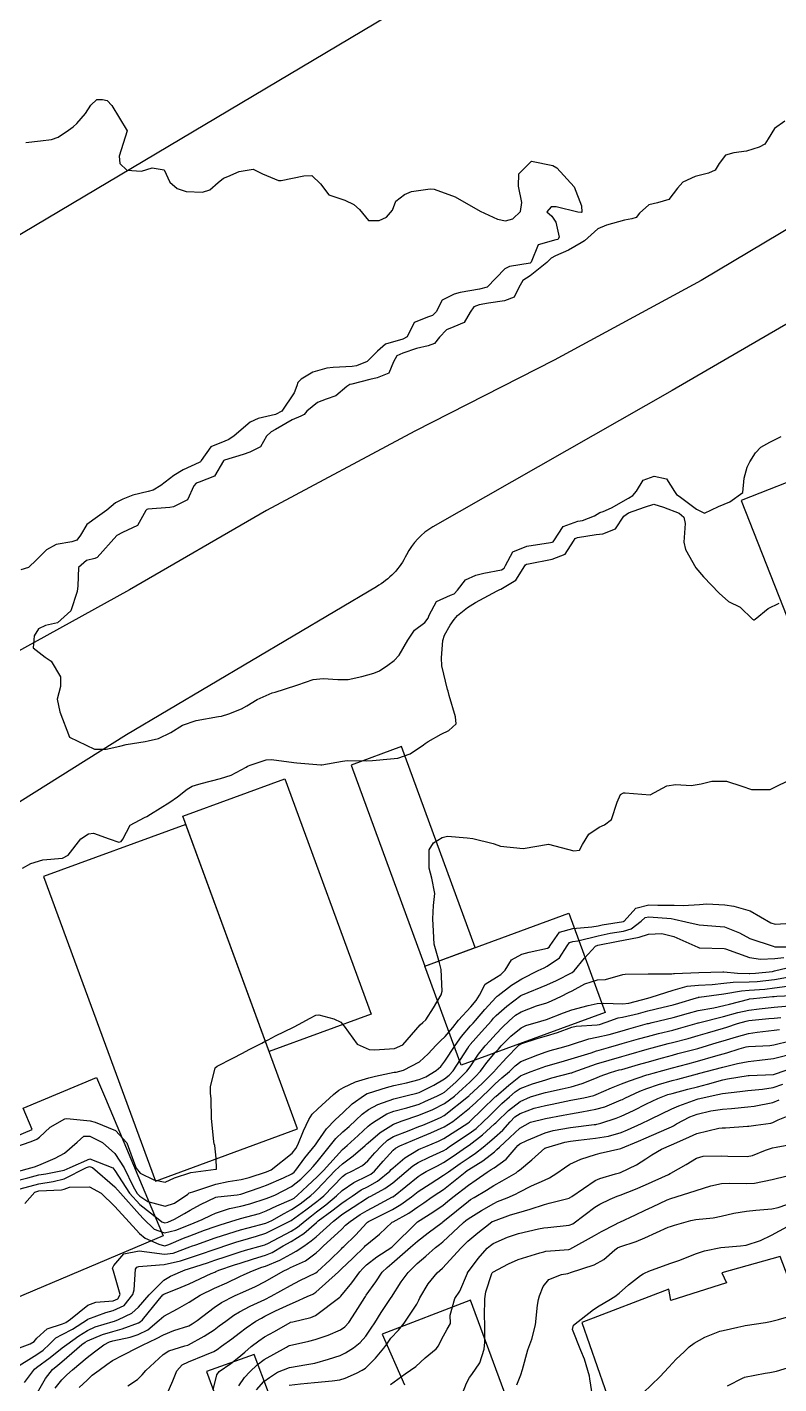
# Model space of a CAD drawing. Header units: metres. Extents: x 307586 to 320046, y 7427249 to 7434250.
# Drawn here: x 315712.5 to 315771.9, y 7432436.7 to 7432544 of the extents above; entities that cross this region are included whole.
import ezdxf

# ---------------------------------------------------------------- set-up
doc = ezdxf.new("R2010")
doc.units = ezdxf.units.M
doc.header["$MEASUREMENT"] = 0
for name, color, linetype in [('Curvas de Nivel 1m', 11, 'Continuous'), ('Curvas de Nivel 5m', 15, 'Continuous'), ('Edificações', 30, 'Continuous'), ('Vias Primárias', 230, 'Continuous')]:
    doc.layers.add(name, color=color, linetype=linetype)

msp = doc.modelspace()

# ---------------------------------------------------------------- linework, layer by layer
at = {"layer": 'Curvas de Nivel 1m', "flags": 128}
for points, elevation in [([(315712.36, 7432534.86), (315713.5, 7432535), (315714.37, 7432535.1), (315714.92, 7432535.29), (315715.72, 7432535.84), (315716.09, 7432536.12), (315716.38, 7432536.37), (315717.06, 7432537.15), (315717.48, 7432537.82), (315717.96, 7432538.26), (315718.41, 7432538.27), (315718.78, 7432538.18), (315719.16, 7432537.8), (315720.37, 7432535.78), (315719.74, 7432533.79), (315719.78, 7432533.22), (315720.34, 7432532.67), (315721.51, 7432532.6), (315722.34, 7432532.87), (315723.29, 7432532.7), (315723.73, 7432531.74), (315724.33, 7432531.22), (315725.04, 7432531), (315726.32, 7432530.95), (315726.91, 7432531.12), (315727.57, 7432531.7), (315727.98, 7432532.05), (315728.34, 7432532.19), (315729.24, 7432532.57), (315730.34, 7432532.76), (315731.07, 7432532.38), (315732.34, 7432531.86), (315732.56, 7432531.86), (315734.34, 7432532.23), (315734.98, 7432532.25), (315735.67, 7432531.6), (315736.32, 7432530.72), (315737.58, 7432530.31), (315738.31, 7432529.97), (315738.75, 7432529.56), (315739.46, 7432528.71), (315740.29, 7432528.7), (315740.87, 7432528.96), (315741.35, 7432529.53), (315741.61, 7432530.23), (315742.32, 7432530.77), (315742.85, 7432530.99), (315744.33, 7432531.21), (315744.65, 7432531.17), (315746.32, 7432530.58), (315748.3, 7432529.45), (315749.67, 7432528.8), (315750.3, 7432528.67), (315750.88, 7432528.83), (315751.48, 7432529.41), (315751.6, 7432530.12), (315751.33, 7432531.41), (315751.35, 7432532.4), (315752.35, 7432533.4), (315754.03, 7432533.05), (315754.35, 7432532.87), (315755.72, 7432531.36), (315756.31, 7432529.86), (315756.34, 7432529.35), (315756.32, 7432529.34), (315756.01, 7432529.35), (315754.31, 7432529.79), (315753.9, 7432529.78), (315753.56, 7432529.38), (315753.96, 7432529.04), (315754.29, 7432528.58), (315754.55, 7432527.37), (315754.44, 7432527.21), (315754.28, 7432527.16), (315752.89, 7432526.77), (315752.34, 7432525.4), (315752.25, 7432525.33), (315750.61, 7432525.06), (315750.25, 7432524.87), (315748.85, 7432523.44), (315748.23, 7432523.27), (315746.7, 7432523), (315746.23, 7432522.87), (315745.3, 7432522.4), (315744.82, 7432521.48), (315744.51, 7432521.18), (315744.21, 7432521.07), (315743.08, 7432520.63), (315742.53, 7432519.51), (315742.18, 7432519.31), (315740.8, 7432518.91), (315740.17, 7432518.36), (315739.36, 7432517.55), (315738.51, 7432517.21), (315738.16, 7432517.15), (315736.66, 7432517.08), (315736.15, 7432517.01), (315735.06, 7432516.7), (315734.14, 7432516.14), (315733.86, 7432515.89), (315733.78, 7432515.62), (315733.57, 7432515.06), (315732.59, 7432513.63), (315732.11, 7432513.35), (315730.72, 7432513.04), (315730.1, 7432512.75), (315728.84, 7432511.68), (315728.41, 7432511.37), (315728.09, 7432511.25), (315726.99, 7432510.79), (315726.23, 7432509.71), (315726.16, 7432509.61), (315726.06, 7432509.55), (315724.79, 7432508.99), (315724.05, 7432508.53), (315723.02, 7432507.75), (315722.42, 7432507.37), (315722.04, 7432507.26), (315720.82, 7432506.98), (315720.03, 7432506.67), (315719.44, 7432506.37), (315718.75, 7432505.8), (315718.01, 7432505.27), (315717.17, 7432504.65), (315716.67, 7432503.82), (315716.39, 7432503.43), (315715.99, 7432503.29), (315714.76, 7432503.07), (315713.98, 7432502.66), (315713.19, 7432501.86), (315712.57, 7432501.27), (315711.96, 7432501.08)], 736), ([(315712.09, 7432477.47), (315712.74, 7432477.86), (315713.69, 7432478.14), (315715.25, 7432478.27), (315715.69, 7432478.5), (315716.71, 7432479.81), (315717.31, 7432480.2), (315717.71, 7432480.24), (315718.93, 7432479.79), (315719.7, 7432479.53), (315719.89, 7432479.58), (315720.02, 7432479.78), (315720.61, 7432480.89), (315721.73, 7432481.5), (315721.92, 7432481.57), (315722.22, 7432481.75), (315723.74, 7432482.71), (315724.34, 7432483.13), (315725.11, 7432483.72), (315725.51, 7432483.96), (315725.76, 7432484.05), (315726.23, 7432484.18), (315727.76, 7432484.56), (315728.6, 7432484.83), (315729.77, 7432485.46), (315729.89, 7432485.54), (315730.18, 7432485.66), (315731.37, 7432486.05), (315731.78, 7432486.08), (315733.56, 7432485.83), (315733.78, 7432485.81), (315735.7, 7432485.66), (315735.77, 7432485.66), (315737.4, 7432485.95), (315737.78, 7432485.99), (315739.34, 7432485.98), (315739.78, 7432485.99), (315741.19, 7432486.12), (315741.78, 7432486.19), (315742.76, 7432486.53), (315743.8, 7432487.23), (315743.95, 7432487.34), (315744.19, 7432487.49), (315745.2, 7432488.09), (315745.81, 7432488.37), (315746.39, 7432488.89), (315746.35, 7432489.46), (315745.85, 7432491.13), (315745.76, 7432491.47), (315745.72, 7432491.61), (315745.27, 7432493.48), (315745.24, 7432494.12), (315745.33, 7432495.48), (315745.46, 7432495.91), (315745.91, 7432496.69), (315746.24, 7432497.15), (315746.5, 7432497.46), (315747.28, 7432498.1), (315747.93, 7432498.5), (315749.64, 7432499.42), (315749.85, 7432499.52), (315749.94, 7432499.55), (315751.11, 7432500.25), (315751.84, 7432501.4), (315751.89, 7432501.48), (315751.97, 7432501.51), (315752.12, 7432501.54), (315753.98, 7432501.93), (315755.03, 7432502.31), (315755.69, 7432503.35), (315755.8, 7432503.54), (315756, 7432503.62), (315757.48, 7432503.86), (315758, 7432503.93), (315759.01, 7432504.32), (315759.65, 7432505.31), (315760.03, 7432505.58), (315761.29, 7432506.03), (315762.03, 7432506.27), (315762.8, 7432506.04), (315764.03, 7432505.55), (315764.41, 7432505.25), (315764.52, 7432504.74), (315764.41, 7432503.25), (315764.54, 7432502.69), (315765.35, 7432501.24), (315765.96, 7432500.52), (315767.19, 7432499.22), (315767.94, 7432498.57), (315768.86, 7432498.13), (315769.85, 7432497.18), (315769.88, 7432497.14), (315769.92, 7432497.11), (315769.97, 7432497.13), (315770.06, 7432497.18), (315771.08, 7432498.02), (315771.94, 7432498.43)], 736), ([(315711.41, 7432455.38), (315712.77, 7432455.86), (315713.23, 7432456.04), (315713.42, 7432456.2), (315714.28, 7432457), (315715.44, 7432457.66), (315715.59, 7432457.68), (315717.44, 7432457.5), (315717.83, 7432457.4), (315719.43, 7432456.73), (315720.34, 7432455.77), (315720.86, 7432454.3), (315721.08, 7432453.76), (315721.39, 7432453.37), (315722.48, 7432452.84), (315723.38, 7432452.65), (315724.11, 7432453), (315725.39, 7432453.42), (315727.38, 7432453.67), (315727.39, 7432453.67), (315727.43, 7432453.68), (315727.4, 7432454.55), (315727.29, 7432455.56), (315727.26, 7432455.68), (315727.23, 7432455.87), (315727.04, 7432457.69), (315727, 7432459.23), (315726.97, 7432459.69), (315726.96, 7432460.2), (315727.34, 7432461.68), (315727.49, 7432461.81), (315728.72, 7432462.45), (315729.5, 7432462.86), (315730.03, 7432463.13), (315731.01, 7432463.65), (315731.34, 7432463.82), (315731.52, 7432463.91), (315732.09, 7432464.21), (315733.53, 7432464.92), (315733.98, 7432465.15), (315734.8, 7432465.6), (315735.28, 7432465.85), (315735.54, 7432465.89), (315736.71, 7432465.57), (315737.28, 7432465.31), (315737.53, 7432464.99), (315738.56, 7432463.55), (315739.51, 7432463.14), (315739.94, 7432463.11), (315741.51, 7432463.22), (315742.17, 7432463.51), (315743.54, 7432465.08), (315743.75, 7432465.27), (315744, 7432465.49), (315744.6, 7432466.44), (315745.2, 7432467.47), (315745.29, 7432467.75), (315745.2, 7432469.47), (315745.07, 7432469.99), (315744.66, 7432471.48), (315744.59, 7432472.51), (315744.56, 7432473.48), (315744.61, 7432474.52), (315744.7, 7432475.48), (315744.46, 7432476.7), (315744.26, 7432477.48), (315744.26, 7432478.93), (315744.59, 7432479.48), (315745.28, 7432479.91), (315745.71, 7432480.01), (315747.26, 7432479.89), (315747.71, 7432479.83), (315749.31, 7432479.42), (315749.7, 7432479.29), (315749.9, 7432479.22), (315751.7, 7432479.03), (315753.7, 7432479.37), (315755.7, 7432478.84), (315756.14, 7432478.91), (315756.4, 7432479.34), (315756.88, 7432480.17), (315757.72, 7432480.73), (315758.13, 7432480.92), (315758.69, 7432481.32), (315759.14, 7432482.7), (315759.39, 7432483.31), (315759.62, 7432483.44), (315759.76, 7432483.45), (315761.75, 7432483.28), (315763.05, 7432483.98), (315763.77, 7432484.1), (315764.98, 7432484.02), (315765.77, 7432484.15), (315766.62, 7432484.37), (315767.77, 7432484.36), (315769, 7432483.96), (315769.76, 7432483.71), (315771.23, 7432483.7), (315771.76, 7432483.96), (315772.57, 7432484.35)], 737), ([(315711.39, 7432453.42), (315713.03, 7432453.86), (315713.39, 7432454), (315714.68, 7432454.56), (315715.4, 7432454.93), (315716.41, 7432455.82), (315716.93, 7432456.29), (315717.42, 7432456.29), (315718.41, 7432455.79), (315719.4, 7432454.91), (315720.14, 7432453.77), (315720.85, 7432452.3), (315721.15, 7432451.76), (315721.37, 7432451.53), (315721.99, 7432451.13), (315723.36, 7432450.76), (315724.1, 7432450.99), (315725.16, 7432451.71), (315725.28, 7432451.8), (315725.37, 7432451.83), (315725.55, 7432451.89), (315727.38, 7432452.48), (315728.36, 7432452.69), (315729.38, 7432452.86), (315730.01, 7432453.03), (315731.39, 7432453.46), (315731.75, 7432453.63), (315733.41, 7432454.95), (315733.72, 7432455.3), (315733.88, 7432455.61), (315734.32, 7432456.71), (315734.74, 7432457.6), (315735, 7432458.04), (315735.45, 7432458.46), (315736.69, 7432459.57), (315737.1, 7432459.93), (315737.47, 7432460.14), (315738.44, 7432460.59), (315739.48, 7432460.9), (315740, 7432461.02), (315741.49, 7432461.34), (315741.64, 7432461.36), (315742.24, 7432461.51), (315743.5, 7432462.17), (315744.18, 7432462.81), (315744.8, 7432463.48), (315745.16, 7432463.83), (315745.52, 7432464.17), (315746.12, 7432464.88), (315746.59, 7432465.45), (315747.55, 7432466.52), (315747.98, 7432467.01), (315748.23, 7432467.43), (315748.7, 7432468.3), (315749.58, 7432468.86), (315749.94, 7432469.06), (315750.27, 7432469.41), (315750.77, 7432470.24), (315751.6, 7432470.68), (315752.17, 7432470.83), (315753.61, 7432471.16), (315753.74, 7432471.23), (315753.82, 7432471.37), (315754.57, 7432472.41), (315755.63, 7432472.71), (315757.13, 7432472.83), (315757.63, 7432472.93), (315757.95, 7432473), (315759.63, 7432473.27), (315759.66, 7432473.28), (315759.68, 7432473.3), (315760.61, 7432474.32), (315761.65, 7432474.57), (315762.36, 7432474.56), (315763.65, 7432474.55), (315764.36, 7432474.53), (315765.65, 7432474.62), (315766.22, 7432474.66), (315767.65, 7432474.57), (315768.37, 7432474.48), (315769.65, 7432474.1), (315771.28, 7432473.16), (315771.63, 7432473.06), (315772.89, 7432473.14)], 738), ([(315711.38, 7432452.7), (315712.52, 7432453), (315713.39, 7432453.23), (315713.92, 7432453.32), (315715.39, 7432453.6), (315715.85, 7432453.82), (315717.4, 7432454.49), (315719.22, 7432453.78), (315719.39, 7432453.57), (315720.55, 7432451.77), (315721.36, 7432450.88), (315722.81, 7432449.74), (315723.11, 7432449.51), (315723.34, 7432449.43), (315723.58, 7432449.49), (315724.12, 7432449.72), (315724.91, 7432450.16), (315725.35, 7432450.43), (315726.17, 7432450.89), (315727.37, 7432451.45), (315727.55, 7432451.5), (315729.07, 7432451.66), (315729.35, 7432451.69), (315729.37, 7432451.7), (315730.82, 7432452.2), (315731.38, 7432452.41), (315732.74, 7432452.98), (315733.39, 7432453.3), (315733.57, 7432453.43), (315733.72, 7432453.61), (315734.43, 7432454.57), (315735.26, 7432455.59), (315735.32, 7432455.68), (315735.42, 7432455.84), (315736.13, 7432456.88), (315736.82, 7432457.57), (315737.45, 7432458.16), (315738.17, 7432458.84), (315739.15, 7432459.54), (315739.35, 7432459.66), (315739.47, 7432459.7), (315740.87, 7432460.13), (315741.47, 7432460.29), (315742.47, 7432460.51), (315743.48, 7432460.77), (315743.99, 7432460.98), (315744.8, 7432461.48), (315745.17, 7432461.79), (315745.5, 7432462.21), (315746.32, 7432463.46), (315746.81, 7432464.16), (315747.54, 7432465), (315747.75, 7432465.23), (315747.93, 7432465.44), (315748.67, 7432466.31), (315749.56, 7432467.28), (315749.63, 7432467.35), (315749.72, 7432467.42), (315750.76, 7432468.22), (315751.58, 7432468.74), (315752.87, 7432469.38), (315753.35, 7432469.61), (315753.59, 7432469.72), (315754.57, 7432470.39), (315755.17, 7432471.35), (315755.36, 7432471.61), (315755.62, 7432471.68), (315756.01, 7432471.74), (315757.62, 7432472.14), (315758.58, 7432472.35), (315759.63, 7432472.51), (315760.23, 7432472.69), (315761.03, 7432473.29), (315761.35, 7432473.57), (315761.64, 7432473.63), (315763.4, 7432473.49), (315763.64, 7432473.46), (315764.56, 7432473.24), (315765.63, 7432473), (315767.29, 7432472.87), (315767.63, 7432472.83), (315768.8, 7432472.36), (315769.62, 7432471.91), (315771.47, 7432471.3), (315771.61, 7432471.27), (315771.71, 7432471.26), (315773.61, 7432471.27)], 739), ([(315711.22, 7432439.3), (315712.7, 7432439.86), (315713.02, 7432440.06), (315713.23, 7432440.32), (315714.03, 7432441.05), (315715.25, 7432441.44), (315715.52, 7432441.55), (315715.89, 7432441.82), (315717.26, 7432442.92), (315717.9, 7432443.16), (315719.27, 7432443.27), (315719.64, 7432443.41), (315719.81, 7432443.77), (315719.29, 7432445.62), (315719.22, 7432445.78), (315719.21, 7432445.86), (315719.3, 7432446.05), (315720.11, 7432446.97), (315721.31, 7432447.21), (315721.92, 7432447.15), (315723.31, 7432446.96), (315724, 7432447.04), (315725.32, 7432447.53), (315725.45, 7432447.58), (315725.8, 7432447.7), (315727.33, 7432448.25), (315728.4, 7432448.6), (315729.34, 7432448.89), (315729.94, 7432449.05), (315731.34, 7432449.42), (315731.81, 7432449.63), (315732.79, 7432450.18), (315733.36, 7432450.49), (315734.04, 7432450.93), (315734.89, 7432451.59), (315735.15, 7432451.82), (315735.38, 7432452.05), (315736.82, 7432453.57), (315737.4, 7432454.1), (315738.24, 7432454.72), (315739.19, 7432455.54), (315739.3, 7432455.65), (315739.42, 7432455.76), (315740.37, 7432456.59), (315741.44, 7432457.24), (315742.12, 7432457.51), (315743.45, 7432457.96), (315744.54, 7432458.39), (315745.46, 7432458.88), (315746.25, 7432459.46), (315746.9, 7432460.02), (315747.48, 7432460.57), (315747.92, 7432461), (315748.31, 7432461.43), (315748.82, 7432462.1), (315749.51, 7432462.93), (315749.75, 7432463.18), (315749.96, 7432463.42), (315750.73, 7432464.2), (315751.53, 7432464.86), (315751.9, 7432465.04), (315753.1, 7432465.38), (315753.54, 7432465.52), (315754.88, 7432466.03), (315755.55, 7432466.28), (315756.85, 7432466.62), (315757.56, 7432466.77), (315758.07, 7432466.81), (315759.56, 7432466.74), (315760.05, 7432466.8), (315761.56, 7432467.21), (315761.82, 7432467.28), (315763.57, 7432467.84), (315764.67, 7432468.14), (315765.57, 7432468.24), (315766.64, 7432468.28), (315767.57, 7432468.39), (315768.3, 7432468.47), (315769.58, 7432468.5), (315770.22, 7432468.53), (315771.58, 7432468.68), (315773.47, 7432469.02)], 742), ([(315712.26, 7432450.96), (315713.07, 7432451.85), (315713.37, 7432451.97), (315715.16, 7432452.05), (315715.38, 7432452.1), (315715.81, 7432452.26), (315717.38, 7432452.28), (315718.32, 7432451.79), (315719.36, 7432450.76), (315720.26, 7432449.77), (315721.33, 7432448.58), (315721.79, 7432448.21), (315722.86, 7432447.74), (315723.32, 7432447.62), (315723.42, 7432447.63), (315723.66, 7432447.73), (315724.83, 7432448.21), (315725.33, 7432448.41), (315726.49, 7432448.85), (315727.34, 7432449.15), (315727.73, 7432449.28), (315728.98, 7432449.66), (315729.26, 7432449.75), (315729.34, 7432449.77), (315730.83, 7432450.16), (315731.35, 7432450.37), (315732.2, 7432450.78), (315733.37, 7432451.27), (315733.58, 7432451.39), (315733.84, 7432451.61), (315734.63, 7432452.35), (315735.39, 7432453.07), (315735.89, 7432453.58), (315737.41, 7432455.23), (315737.58, 7432455.39), (315737.78, 7432455.56), (315738.63, 7432456.35), (315739.44, 7432457.07), (315739.7, 7432457.28), (315740.06, 7432457.53), (315740.92, 7432458.05), (315741.45, 7432458.26), (315742.48, 7432458.53), (315743.46, 7432458.83), (315743.92, 7432459.02), (315744.93, 7432459.48), (315745.29, 7432459.65), (315745.47, 7432459.77), (315746.37, 7432460.57), (315747.25, 7432461.44), (315747.5, 7432461.76), (315748.16, 7432462.78), (315748.69, 7432463.43), (315749.08, 7432463.86), (315749.53, 7432464.36), (315750.05, 7432464.9), (315750.59, 7432465.41), (315751.1, 7432465.85), (315751.55, 7432466.13), (315752.76, 7432466.59), (315753.56, 7432466.84), (315753.94, 7432466.99), (315754.72, 7432467.36), (315755.28, 7432467.64), (315755.57, 7432467.79), (315756.58, 7432468.34), (315757.58, 7432468.64), (315758.21, 7432468.68), (315759.58, 7432469.07), (315759.77, 7432469.1), (315761.58, 7432469.12), (315763.45, 7432469.12), (315763.58, 7432469.14), (315763.67, 7432469.16), (315765.58, 7432469.23), (315767.49, 7432469.29), (315767.58, 7432469.29), (315768.64, 7432469.19), (315769.58, 7432469.14), (315769.63, 7432469.14), (315770.07, 7432469.18), (315771.43, 7432469.32), (315771.59, 7432469.35), (315773.02, 7432469.71)], 741), ([(315711.41, 7432437.88), (315713.21, 7432439.01), (315713.71, 7432439.36), (315714.22, 7432439.84), (315714.73, 7432440.33), (315715.23, 7432440.59), (315716.03, 7432441.03), (315717.22, 7432441.8), (315717.25, 7432441.82), (315718.69, 7432442.35), (315719.26, 7432442.5), (315720.14, 7432442.89), (315720.82, 7432443.76), (315720.91, 7432444.13), (315721.03, 7432445.76), (315721.13, 7432445.93), (315721.3, 7432445.97), (315722.93, 7432446.1), (315723.3, 7432446.14), (315724.59, 7432446.43), (315725.31, 7432446.67), (315726.08, 7432446.93), (315727.32, 7432447.36), (315727.56, 7432447.44), (315728.25, 7432447.67), (315729.05, 7432447.93), (315729.33, 7432448.02), (315730.61, 7432448.37), (315731.33, 7432448.62), (315733.34, 7432449.61), (315734.49, 7432450.47), (315735.37, 7432451.12), (315735.63, 7432451.32), (315735.93, 7432451.58), (315737.39, 7432453.1), (315737.65, 7432453.29), (315738.2, 7432453.55), (315738.98, 7432453.96), (315739.4, 7432454.33), (315739.97, 7432454.97), (315740.48, 7432455.53), (315740.97, 7432455.98), (315741.43, 7432456.25), (315742.67, 7432456.74), (315743.44, 7432457.04), (315743.75, 7432457.17), (315744.49, 7432457.48), (315745.16, 7432457.76), (315745.45, 7432457.93), (315747.38, 7432459.44), (315747.43, 7432459.48), (315747.46, 7432459.52), (315748.44, 7432460.46), (315749.42, 7432461.42), (315749.46, 7432461.46), (315749.49, 7432461.51), (315750.41, 7432462.51), (315751.27, 7432463.4), (315751.39, 7432463.52), (315751.52, 7432463.6), (315752.88, 7432464.03), (315753.53, 7432464.21), (315754.4, 7432464.49), (315755.54, 7432464.91), (315755.89, 7432464.99), (315757.54, 7432465.1), (315757.73, 7432465.13), (315758.27, 7432465.31), (315759.21, 7432465.64), (315759.55, 7432465.71), (315760.83, 7432466), (315761.55, 7432466.19), (315762.78, 7432466.49), (315763.56, 7432466.68), (315764, 7432466.8), (315765.42, 7432467.23), (315765.53, 7432467.26), (315765.56, 7432467.27), (315765.61, 7432467.27), (315767.57, 7432467.54), (315768.97, 7432467.78), (315769.57, 7432467.84), (315770.82, 7432467.92), (315771.57, 7432468.01), (315772.59, 7432468.16)], 743), ([(315712.24, 7432436.81), (315713.03, 7432437.85), (315713.2, 7432438), (315714.28, 7432438.78), (315715.22, 7432439.54), (315715.58, 7432439.82), (315716.54, 7432440.51), (315717.24, 7432440.93), (315717.84, 7432441.2), (315719.25, 7432441.63), (315719.36, 7432441.67), (315719.67, 7432441.78), (315720.73, 7432442.29), (315721.26, 7432442.76), (315722.1, 7432443.75), (315723.28, 7432444.9), (315723.79, 7432445.22), (315724.96, 7432445.71), (315725.21, 7432445.8), (315725.29, 7432445.83), (315726.72, 7432446.27), (315727.3, 7432446.47), (315728.21, 7432446.77), (315729.31, 7432447.13), (315729.72, 7432447.26), (315731.06, 7432447.64), (315731.27, 7432447.7), (315731.32, 7432447.72), (315731.49, 7432447.8), (315733.33, 7432448.78), (315733.84, 7432449.1), (315734.45, 7432449.6), (315734.94, 7432450), (315735.35, 7432450.3), (315736.09, 7432450.85), (315736.93, 7432451.57), (315737.38, 7432451.98), (315738.3, 7432452.63), (315739.39, 7432453.14), (315739.65, 7432453.28), (315739.93, 7432453.53), (315740.62, 7432454.31), (315741.42, 7432455.18), (315741.6, 7432455.34), (315741.93, 7432455.51), (315743.43, 7432456.15), (315744.38, 7432456.54), (315745.44, 7432457.03), (315746.13, 7432457.46), (315747.45, 7432458.49), (315747.95, 7432458.94), (315748.45, 7432459.43), (315748.97, 7432459.93), (315749.48, 7432460.42), (315750.01, 7432460.89), (315750.61, 7432461.41), (315751.05, 7432461.85), (315751.5, 7432462.19), (315752.86, 7432462.73), (315753.51, 7432462.96), (315753.82, 7432463.06), (315754.91, 7432463.36), (315755.37, 7432463.49), (315755.52, 7432463.54), (315756.88, 7432463.98), (315757.52, 7432464.11), (315758.5, 7432464.34), (315759.53, 7432464.63), (315760.05, 7432464.78), (315761.54, 7432465.19), (315761.61, 7432465.21), (315761.9, 7432465.27), (315763.55, 7432465.68), (315764.77, 7432466.02), (315765.55, 7432466.22), (315766.78, 7432466.44), (315767.56, 7432466.61), (315768.02, 7432466.73), (315769.56, 7432467.13), (315769.6, 7432467.14), (315769.92, 7432467.18), (315771.41, 7432467.32), (315771.56, 7432467.34), (315771.77, 7432467.36), (315773.57, 7432467.43)], 744), ([(315714.66, 7432436.36), (315715.19, 7432437.01), (315715.6, 7432437.42), (315716.03, 7432437.82), (315717.21, 7432438.79), (315717.79, 7432439.23), (315718.52, 7432439.79), (315718.98, 7432440.03), (315719.23, 7432440.1), (315720.61, 7432440.39), (315721.24, 7432440.59), (315722.01, 7432440.98), (315722.89, 7432441.74), (315723.26, 7432442.04), (315724.35, 7432442.63), (315725.27, 7432443.17), (315726.14, 7432443.7), (315727.28, 7432444.26), (315728.26, 7432444.7), (315729.29, 7432445.18), (315729.61, 7432445.34), (315730.29, 7432445.65), (315731.02, 7432445.92), (315731.3, 7432446.01), (315732.45, 7432446.48), (315733.31, 7432446.95), (315733.73, 7432447.2), (315734.34, 7432447.6), (315734.93, 7432448), (315735.33, 7432448.32), (315736.69, 7432449.57), (315737.05, 7432449.86), (315737.35, 7432450.08), (315738.25, 7432450.66), (315739.37, 7432451.4), (315739.46, 7432451.45), (315739.64, 7432451.54), (315740.76, 7432452.14), (315741.38, 7432452.59), (315742.44, 7432453.5), (315742.97, 7432453.93), (315743.4, 7432454.2), (315744.27, 7432454.62), (315745.42, 7432455.16), (315745.61, 7432455.27), (315745.88, 7432455.46), (315747.43, 7432456.5), (315747.97, 7432456.9), (315748.54, 7432457.43), (315749, 7432457.87), (315749.45, 7432458.32), (315750.02, 7432458.86), (315750.62, 7432459.41), (315751.07, 7432459.8), (315751.47, 7432460.05), (315752.44, 7432460.42), (315753.48, 7432460.75), (315753.96, 7432460.89), (315755.49, 7432461.29), (315755.54, 7432461.3), (315755.66, 7432461.35), (315757.5, 7432462), (315758.5, 7432462.31), (315759.51, 7432462.6), (315760.05, 7432462.75), (315761.51, 7432463.16), (315761.9, 7432463.27), (315763.16, 7432463.61), (315763.52, 7432463.7), (315764.74, 7432464.02), (315765.53, 7432464.24), (315766.29, 7432464.47), (315767.54, 7432464.84), (315767.81, 7432464.92), (315768.64, 7432465.19), (315769.33, 7432465.39), (315769.55, 7432465.43), (315771.12, 7432465.59), (315771.55, 7432465.63), (315772.07, 7432465.68)], 746), ([(315716.58, 7432436.41), (315717.19, 7432437), (315717.61, 7432437.38), (315718.14, 7432437.79), (315718.75, 7432438.24), (315719.21, 7432438.55), (315720.02, 7432438.97), (315721.22, 7432439.58), (315721.59, 7432439.75), (315722.68, 7432440.29), (315723.24, 7432440.58), (315724.05, 7432440.91), (315725.25, 7432441.3), (315725.52, 7432441.44), (315725.9, 7432441.7), (315727.26, 7432442.74), (315727.82, 7432443.12), (315728.87, 7432443.66), (315729.15, 7432443.79), (315729.27, 7432443.84), (315730.53, 7432444.4), (315731.28, 7432444.8), (315732.72, 7432445.62), (315733.1, 7432445.8), (315733.3, 7432445.89), (315734.47, 7432446.43), (315735.31, 7432447.05), (315735.59, 7432447.31), (315735.88, 7432447.58), (315737.34, 7432448.94), (315737.65, 7432449.25), (315738.01, 7432449.55), (315738.81, 7432450.09), (315739.36, 7432450.42), (315740.08, 7432450.81), (315741.37, 7432451.48), (315741.4, 7432451.49), (315741.43, 7432451.52), (315743.39, 7432453.1), (315743.62, 7432453.26), (315744.02, 7432453.48), (315744.93, 7432453.95), (315745.4, 7432454.21), (315746.17, 7432454.7), (315747.22, 7432455.44), (315747.42, 7432455.58), (315748.47, 7432456.39), (315749.44, 7432457.25), (315749.53, 7432457.34), (315749.61, 7432457.42), (315750.54, 7432458.32), (315751.46, 7432459.02), (315752.27, 7432459.39), (315753.18, 7432459.66), (315753.47, 7432459.74), (315754.79, 7432460.04), (315755.48, 7432460.19), (315756.37, 7432460.45), (315757.49, 7432460.9), (315757.78, 7432461.03), (315758.6, 7432461.31), (315759.28, 7432461.52), (315759.5, 7432461.57), (315760.83, 7432461.96), (315761.5, 7432462.15), (315762.73, 7432462.49), (315763.51, 7432462.7), (315763.94, 7432462.82), (315765.51, 7432463.23), (315767.04, 7432463.69), (315767.52, 7432463.83), (315768.57, 7432464.15), (315769.53, 7432464.4), (315770.21, 7432464.5), (315771.54, 7432464.66), (315771.97, 7432464.72)], 747), ([(315720.42, 7432436.53), (315721.19, 7432437.05), (315721.54, 7432437.41), (315721.85, 7432437.75), (315723.22, 7432439.03), (315723.65, 7432439.3), (315724.93, 7432439.71), (315725.17, 7432439.77), (315725.22, 7432439.79), (315726.46, 7432440.47), (315727.24, 7432440.98), (315727.65, 7432441.28), (315728.16, 7432441.67), (315728.8, 7432442.13), (315729.26, 7432442.4), (315730.09, 7432442.83), (315731.27, 7432443.37), (315731.77, 7432443.63), (315733.28, 7432444.49), (315734.02, 7432444.86), (315735.29, 7432445.49), (315735.42, 7432445.59), (315736.39, 7432446.49), (315737.32, 7432447.38), (315737.41, 7432447.47), (315737.5, 7432447.56), (315738.42, 7432448.46), (315739.34, 7432449.44), (315739.39, 7432449.49), (315739.47, 7432449.54), (315740.72, 7432450.16), (315741.36, 7432450.48), (315742.01, 7432450.87), (315742.86, 7432451.5), (315743.38, 7432451.9), (315744.33, 7432452.53), (315745.39, 7432453.19), (315745.78, 7432453.46), (315746.72, 7432454.13), (315747.41, 7432454.59), (315747.92, 7432454.94), (315748.53, 7432455.43), (315749.02, 7432455.83), (315749.43, 7432456.18), (315750.08, 7432456.77), (315750.66, 7432457.41), (315751.04, 7432457.81), (315751.45, 7432458.09), (315752.56, 7432458.49), (315753.46, 7432458.72), (315753.99, 7432458.83), (315755.46, 7432459.13), (315756.5, 7432459.33), (315757.28, 7432459.51), (315757.47, 7432459.57), (315758.68, 7432460.1), (315759.48, 7432460.42), (315760.11, 7432460.67), (315761.49, 7432461.13), (315761.6, 7432461.17), (315761.98, 7432461.27), (315763.5, 7432461.69), (315764.72, 7432462.02), (315765.5, 7432462.23), (315766.95, 7432462.65), (315767.51, 7432462.8), (315767.82, 7432462.89), (315768.79, 7432463.19), (315769.34, 7432463.36), (315769.52, 7432463.39), (315771.22, 7432463.46), (315771.52, 7432463.51), (315772.83, 7432463.83)], 748), ([(315723.44, 7432435.73), (315723.97, 7432436.94), (315724.3, 7432437.72), (315724.73, 7432438.2), (315725.21, 7432438.45), (315726.5, 7432438.98), (315727.22, 7432439.27), (315727.48, 7432439.42), (315727.84, 7432439.67), (315728.65, 7432440.25), (315729.24, 7432440.71), (315729.78, 7432441.12), (315730.55, 7432441.65), (315731, 7432441.9), (315731.26, 7432442.04), (315732.11, 7432442.48), (315733.27, 7432443.01), (315733.69, 7432443.19), (315734.61, 7432443.6), (315735.06, 7432443.8), (315735.28, 7432443.94), (315737.08, 7432445.56), (315737.19, 7432445.67), (315737.3, 7432445.77), (315738.21, 7432446.65), (315739.13, 7432447.54), (315739.23, 7432447.64), (315739.32, 7432447.73), (315740.32, 7432448.54), (315741.34, 7432449.48), (315741.4, 7432449.52), (315742.64, 7432450.21), (315743.36, 7432450.69), (315743.83, 7432451.02), (315744.49, 7432451.48), (315745.02, 7432451.83), (315745.38, 7432452.08), (315747.11, 7432453.44), (315747.27, 7432453.56), (315747.4, 7432453.64), (315748.51, 7432454.33), (315749.42, 7432455.05), (315749.61, 7432455.22), (315749.83, 7432455.42), (315750.65, 7432456.19), (315751.44, 7432456.93), (315752.28, 7432457.39), (315753.45, 7432457.68), (315754.86, 7432457.95), (315755.45, 7432458.05), (315756.33, 7432458.21), (315757.45, 7432458.41), (315758.16, 7432458.61), (315759.46, 7432459.16), (315759.56, 7432459.2), (315759.75, 7432459.3), (315760.92, 7432459.84), (315761.47, 7432460.05), (315762.39, 7432460.36), (315763.48, 7432460.68), (315763.93, 7432460.8), (315765.49, 7432461.21), (315765.51, 7432461.21), (315765.57, 7432461.23), (315767.5, 7432461.75), (315768.66, 7432462.03), (315769.5, 7432462.2), (315770.38, 7432462.3), (315771.51, 7432462.42), (315773.27, 7432462.89)], 749), ([(315729.19, 7432436.53), (315729.66, 7432437.19), (315730.06, 7432437.65), (315730.65, 7432438.2), (315731.21, 7432438.63), (315732.96, 7432439.61), (315733.13, 7432439.7), (315733.22, 7432439.74), (315734.75, 7432440.08), (315735.23, 7432440.2), (315736.26, 7432440.55), (315737.24, 7432440.97), (315737.59, 7432441.21), (315737.89, 7432441.55), (315738.44, 7432442.37), (315739.17, 7432443.54), (315739.21, 7432443.61), (315739.28, 7432443.7), (315740.04, 7432444.78), (315740.55, 7432445.53), (315740.93, 7432445.9), (315741.31, 7432446.21), (315742.77, 7432447.5), (315743.33, 7432447.98), (315744.19, 7432448.63), (315745.29, 7432449.47), (315745.32, 7432449.49), (315745.34, 7432449.51), (315746.43, 7432450.38), (315747.37, 7432451.15), (315747.54, 7432451.27), (315747.81, 7432451.44), (315748.79, 7432452.02), (315749.38, 7432452.38), (315750.04, 7432452.76), (315751.14, 7432453.4), (315751.28, 7432453.51), (315751.4, 7432453.61), (315752.39, 7432454.41), (315753.42, 7432455.34), (315753.44, 7432455.35), (315753.48, 7432455.37), (315754.98, 7432455.8), (315755.43, 7432455.89), (315756.06, 7432455.97), (315757.43, 7432456.14), (315758.44, 7432456.3), (315759.44, 7432456.59), (315759.94, 7432456.79), (315761.05, 7432457.28), (315761.32, 7432457.41), (315761.44, 7432457.47), (315761.83, 7432457.66), (315763.45, 7432458.45), (315764.01, 7432458.69), (315765.46, 7432459.21), (315765.55, 7432459.23), (315767.09, 7432459.59), (315767.47, 7432459.66), (315768.84, 7432459.82), (315769.47, 7432459.89), (315770.63, 7432460.01), (315771.48, 7432460.14), (315772.24, 7432460.39)], 751), ([(315730.6, 7432436.23), (315731.19, 7432436.88), (315731.62, 7432437.21), (315732.27, 7432437.62), (315733.21, 7432438), (315734.58, 7432438.23), (315735.21, 7432438.34), (315736.3, 7432438.66), (315737.22, 7432438.95), (315737.63, 7432439.15), (315738.26, 7432439.55), (315738.8, 7432439.98), (315739.24, 7432440.48), (315739.67, 7432441.11), (315739.95, 7432441.53), (315740.46, 7432442.33), (315741.25, 7432443.52), (315741.27, 7432443.55), (315742.04, 7432444.76), (315742.59, 7432445.5), (315743.31, 7432446.21), (315744, 7432446.8), (315744.77, 7432447.48), (315745.08, 7432447.72), (315745.33, 7432447.92), (315746.98, 7432449.45), (315747.17, 7432449.62), (315747.35, 7432449.74), (315748.39, 7432450.4), (315749.37, 7432450.96), (315749.67, 7432451.11), (315750.43, 7432451.41), (315751.08, 7432451.7), (315751.38, 7432451.85), (315752.36, 7432452.36), (315753.39, 7432452.82), (315753.77, 7432452.99), (315754.37, 7432453.36), (315754.97, 7432453.78), (315755.4, 7432454.06), (315756.27, 7432454.48), (315757.42, 7432454.84), (315757.8, 7432454.94), (315759.42, 7432455.3), (315760.82, 7432455.89), (315761.43, 7432456.15), (315763.06, 7432456.88), (315763.44, 7432457.03), (315763.59, 7432457.1), (315763.83, 7432457.25), (315764.87, 7432457.81), (315765.45, 7432458.03), (315766.53, 7432458.29), (315767.46, 7432458.43), (315768.17, 7432458.48), (315769.46, 7432458.61), (315769.96, 7432458.67), (315771.46, 7432458.96), (315771.96, 7432459.15)], 752), ([(315733.19, 7432436.59), (315734.08, 7432436.71), (315735.19, 7432436.8), (315736.58, 7432436.95), (315737.2, 7432437.02), (315737.62, 7432437.14), (315738.5, 7432437.55), (315738.96, 7432437.79), (315739.21, 7432437.95), (315740.02, 7432438.72), (315740.68, 7432439.53), (315740.9, 7432439.85), (315741.23, 7432440.3), (315741.82, 7432440.94), (315742.28, 7432441.5), (315743.27, 7432442.99), (315743.44, 7432443.32), (315743.51, 7432443.49), (315744.17, 7432444.6), (315744.9, 7432445.47), (315745.11, 7432445.67), (315745.31, 7432445.86), (315746.78, 7432447.45), (315747.33, 7432447.99), (315748.11, 7432448.65), (315749.09, 7432449.42), (315749.24, 7432449.53), (315749.35, 7432449.57), (315750.69, 7432450.06), (315751.36, 7432450.26), (315752.24, 7432450.51), (315753.37, 7432450.87), (315753.75, 7432450.99), (315755.22, 7432451.35), (315755.34, 7432451.38), (315755.37, 7432451.4), (315755.54, 7432451.51), (315757.39, 7432452.77), (315757.76, 7432452.95), (315758.99, 7432453.3), (315759.31, 7432453.39), (315759.39, 7432453.42), (315760.66, 7432454.03), (315761.41, 7432454.49), (315761.88, 7432454.81), (315762.65, 7432455.26), (315763.43, 7432455.61), (315764.56, 7432456.11), (315765.44, 7432456.5), (315767.17, 7432456.93), (315767.44, 7432456.95), (315767.69, 7432456.95), (315769.44, 7432457.07), (315769.54, 7432457.08), (315770.1, 7432457.17), (315771.28, 7432457.32), (315771.45, 7432457.37), (315771.87, 7432457.58), (315773.45, 7432458.22)], 753), ([(315741.19, 7432436.64), (315742.35, 7432437.5), (315743.21, 7432438.08), (315743.94, 7432438.76), (315744.82, 7432439.47), (315745, 7432439.7), (315745.23, 7432440.2), (315745.68, 7432441.03), (315745.95, 7432441.46), (315745.92, 7432442.12), (315746.29, 7432443.45), (315746.69, 7432444.04), (315747.29, 7432445.44), (315747.3, 7432445.47), (315748.14, 7432446.6), (315748.85, 7432447.42), (315749.1, 7432447.65), (315749.33, 7432447.8), (315750.45, 7432448.29), (315751.33, 7432448.6), (315752.92, 7432448.96), (315753.34, 7432449.03), (315753.65, 7432449.06), (315755.34, 7432449.24), (315755.62, 7432449.35), (315756.59, 7432450.09), (315757.36, 7432450.67), (315757.76, 7432450.92), (315758.57, 7432451.31), (315759.13, 7432451.54), (315759.38, 7432451.63), (315760.58, 7432452.09), (315761.38, 7432452.43), (315763.19, 7432453.25), (315763.32, 7432453.33), (315763.39, 7432453.37), (315764.6, 7432454.05), (315765.41, 7432454.54), (315765.94, 7432454.7), (315767.42, 7432454.73), (315767.9, 7432454.71), (315769.42, 7432454.68), (315769.84, 7432454.76), (315770.87, 7432455.17), (315771.26, 7432455.32), (315771.43, 7432455.37), (315771.7, 7432455.43), (315773.43, 7432455.74)], 754), ([(315751.2, 7432436.62), (315751.51, 7432437.4), (315751.64, 7432437.83), (315752.06, 7432439.39), (315752.39, 7432440.23), (315752.68, 7432441.38), (315752.82, 7432442.93), (315752.9, 7432443.38), (315752.98, 7432443.67), (315753.29, 7432444.41), (315753.72, 7432444.94), (315754.73, 7432445.36), (315755.22, 7432445.43), (315755.3, 7432445.45), (315755.45, 7432445.5), (315757.31, 7432446.11), (315758.08, 7432446.54), (315758.96, 7432447.3), (315759.16, 7432447.46), (315759.33, 7432447.54), (315760.64, 7432447.97), (315761.33, 7432448.25), (315763.17, 7432449.08), (315763.34, 7432449.15), (315763.42, 7432449.17), (315763.67, 7432449.25), (315764.96, 7432449.62), (315765.35, 7432449.69), (315766.74, 7432449.82), (315767.35, 7432449.95), (315768.35, 7432450.19), (315769.36, 7432450.35), (315770.1, 7432450.43), (315771.36, 7432450.55), (315771.87, 7432450.65), (315773.23, 7432451.13)], 756), ([(315757.19, 7432435.74), (315756.97, 7432437.09), (315756.93, 7432437.32), (315756.54, 7432438.66), (315756.26, 7432439.33), (315755.6, 7432440.99), (315755.68, 7432441.34), (315757.27, 7432442.59), (315757.72, 7432442.87), (315758.47, 7432443.31), (315758.96, 7432443.62), (315759.28, 7432443.87), (315760.04, 7432444.54), (315760.98, 7432445.28), (315761.19, 7432445.39), (315761.3, 7432445.45), (315761.63, 7432445.6), (315763.31, 7432446.21), (315764.08, 7432446.48), (315765.32, 7432446.97), (315766.04, 7432447.22), (315767.33, 7432447.47), (315768.9, 7432447.62), (315769.33, 7432447.68), (315770.47, 7432448.03), (315771.34, 7432448.46), (315772.6, 7432449.14)], 757), ([(315761.19, 7432435.98), (315762.5, 7432437.26), (315763.21, 7432438.03), (315763.81, 7432438.65), (315764.42, 7432439.24), (315764.84, 7432439.62), (315765.23, 7432439.93), (315766.06, 7432440.4), (315767.25, 7432440.86), (315767.52, 7432440.93), (315768.68, 7432441.19), (315769.15, 7432441.29), (315769.25, 7432441.31), (315770.86, 7432441.56), (315771.26, 7432441.64), (315771.89, 7432441.78), (315773.26, 7432442.18)], 758), ([(315767.86, 7432436.53), (315769.11, 7432437.18), (315769.17, 7432437.21), (315769.2, 7432437.22), (315770.83, 7432437.54), (315771.21, 7432437.6), (315771.75, 7432437.69), (315773.21, 7432438.15)], 759)]:
    msp.add_lwpolyline(points, dxfattribs=dict(at, elevation=elevation))
at = {"layer": 'Curvas de Nivel 5m', "flags": 128}
for points, elevation in [([(315772.4, 7432536.55), (315771.59, 7432535.97), (315771.08, 7432535.17), (315770.81, 7432534.74), (315770.37, 7432534.5), (315769.37, 7432534.19), (315768.37, 7432534.04), (315767.71, 7432533.87), (315767.19, 7432533.22), (315766.88, 7432532.69), (315766.35, 7432532.45), (315765.29, 7432532.19), (315764.34, 7432531.74), (315763.91, 7432531.26), (315763.22, 7432530.37), (315762.32, 7432530.09), (315761.65, 7432529.95), (315760.91, 7432529.29), (315760.64, 7432528.95), (315760.3, 7432528.83), (315759.72, 7432528.73), (315758.29, 7432528.32), (315757.6, 7432528.03), (315756.81, 7432527.34), (315756.55, 7432527.08), (315756.28, 7432526.93), (315755.27, 7432526.36), (315754.26, 7432525.91), (315753.9, 7432525.73), (315753.57, 7432525.38), (315752.24, 7432524.32), (315751.68, 7432523.96), (315751.35, 7432523.41), (315750.99, 7432522.65), (315750.22, 7432522.36), (315748.94, 7432522.16), (315748.22, 7432522.02), (315747.8, 7432521.88), (315747.49, 7432521.46), (315747.03, 7432520.64), (315746.2, 7432520.29), (315745.62, 7432520.05), (315745.07, 7432519.48), (315744.69, 7432518.97), (315744.18, 7432518.79), (315743.26, 7432518.59), (315742.17, 7432518.22), (315741.71, 7432517.99), (315741.44, 7432517.53), (315741.06, 7432516.62), (315740.14, 7432516.25), (315739.56, 7432516.13), (315738.14, 7432515.77), (315737.98, 7432515.73), (315737.74, 7432515.57), (315736.88, 7432514.83), (315736.12, 7432514.58), (315735.42, 7432514.3), (315734.59, 7432513.61), (315734.37, 7432513.35), (315734.11, 7432513.23), (315733.41, 7432512.93), (315732.1, 7432512.16), (315731.76, 7432511.98), (315731.39, 7432511.65), (315730.92, 7432510.81), (315730.07, 7432510.38), (315729.54, 7432510.2), (315728.06, 7432509.75), (315728.02, 7432509.73), (315728, 7432509.69), (315727.27, 7432508.48), (315726.05, 7432508.01), (315725.82, 7432507.94), (315725.63, 7432507.71), (315725.14, 7432506.61), (315724.02, 7432506.05), (315723.75, 7432506.01), (315722.01, 7432505.87), (315721.93, 7432505.85), (315721.84, 7432505.76), (315721.18, 7432504.59), (315720, 7432504.02), (315719.55, 7432503.79), (315717.98, 7432502.05), (315717.81, 7432501.98), (315717.16, 7432501.82), (315716.52, 7432501.27), (315716.46, 7432499.82), (315716.41, 7432499.35), (315715.92, 7432497.83), (315714.85, 7432496.89), (315713.91, 7432496.68), (315713.34, 7432496.42), (315713, 7432495.86), (315712.93, 7432494.91), (315713.88, 7432494.16), (315714.36, 7432493.85), (315715.1, 7432492.6), (315715.1, 7432491.84), (315714.82, 7432490.85), (315715.03, 7432489.84), (315715.8, 7432487.83), (315717.79, 7432486.89), (315718.7, 7432486.88), (315719.79, 7432487.14), (315720.3, 7432487.27), (315721.8, 7432487.51), (315722.02, 7432487.54), (315722.85, 7432487.74), (315723.81, 7432488.21), (315724.75, 7432488.79), (315725.82, 7432489.17), (315727.6, 7432489.47), (315727.82, 7432489.51), (315728.41, 7432489.68), (315729.42, 7432490.07), (315729.83, 7432490.31), (315730.66, 7432490.83), (315731.85, 7432491.34), (315732.07, 7432491.41), (315732.82, 7432491.63), (315733.86, 7432491.97), (315735.07, 7432492.39), (315735.86, 7432492.49), (315737.04, 7432492.4), (315737.86, 7432492.41), (315738.94, 7432492.63), (315739.87, 7432492.89), (315740.32, 7432493.08), (315740.98, 7432493.53), (315741.49, 7432493.91), (315741.88, 7432494.33), (315742.56, 7432495.51), (315743.1, 7432496.3), (315743.91, 7432496.9), (315744.17, 7432497.24), (315744.26, 7432497.49), (315744.85, 7432498.57), (315745.94, 7432499.06), (315746.23, 7432499.18), (315746.5, 7432499.46), (315747.13, 7432500.29), (315747.96, 7432500.66), (315748.59, 7432500.82), (315749.97, 7432501.08), (315750.19, 7432501.2), (315750.31, 7432501.42), (315750.89, 7432502.51), (315751.99, 7432502.94), (315753.85, 7432503.23), (315753.99, 7432503.25), (315754.08, 7432503.28), (315754.13, 7432503.37), (315754.86, 7432504.51), (315756.02, 7432504.91), (315756.39, 7432504.98), (315757.34, 7432505.34), (315757.76, 7432505.6), (315758.03, 7432505.7), (315758.68, 7432505.97), (315760.04, 7432506.75), (315760.38, 7432506.96), (315760.65, 7432507.29), (315761.18, 7432508.16), (315762.06, 7432508.49), (315763.04, 7432508.26), (315763.66, 7432507.26), (315763.83, 7432507.04), (315764.04, 7432506.89), (315765.4, 7432505.87), (315766.03, 7432505.55), (315767.16, 7432506.09), (315768.04, 7432506.46), (315769.08, 7432507.19), (315769.19, 7432508.33), (315769.41, 7432509.19), (315769.64, 7432509.61), (315770.08, 7432510.33), (315770.49, 7432510.77), (315771.21, 7432511.17), (315771.79, 7432511.46), (315772.1, 7432511.62)], 735), ([(315711.51, 7432452.01), (315713.38, 7432452.53), (315714.52, 7432452.7), (315715.38, 7432452.91), (315717.16, 7432453.8), (315717.39, 7432453.88), (315717.62, 7432453.8), (315719.38, 7432452.28), (315719.83, 7432451.78), (315721.35, 7432450.09), (315721.66, 7432449.76), (315722.51, 7432448.92), (315723.33, 7432448.65), (315724.21, 7432448.85), (315725.34, 7432449.29), (315726.31, 7432449.7), (315727, 7432450.03), (315727.35, 7432450.2), (315728.45, 7432450.57), (315729.36, 7432450.76), (315730.08, 7432450.93), (315731.37, 7432451.36), (315731.57, 7432451.43), (315732.06, 7432451.63), (315733.38, 7432452.31), (315734.1, 7432452.89), (315734.82, 7432453.6), (315735.09, 7432453.9), (315735.4, 7432454.27), (315736.45, 7432455.57), (315736.88, 7432456.1), (315737.43, 7432456.62), (315737.93, 7432457.06), (315738.45, 7432457.55), (315738.96, 7432458.03), (315739.45, 7432458.4), (315740.19, 7432458.8), (315741.46, 7432459.23), (315742.52, 7432459.5), (315743.27, 7432459.69), (315743.47, 7432459.75), (315744.63, 7432460.32), (315745.48, 7432460.82), (315745.84, 7432461.11), (315746.15, 7432461.46), (315747.32, 7432463.25), (315747.43, 7432463.44), (315747.47, 7432463.49), (315747.51, 7432463.54), (315748.41, 7432464.55), (315749.19, 7432465.42), (315749.35, 7432465.61), (315749.55, 7432465.82), (315750.39, 7432466.57), (315751.51, 7432467.4), (315751.54, 7432467.42), (315751.56, 7432467.44), (315751.63, 7432467.47), (315753.57, 7432468.26), (315754.33, 7432468.61), (315755.58, 7432469.23), (315755.74, 7432469.35), (315756.56, 7432470.37), (315757.43, 7432471.32), (315757.61, 7432471.39), (315759.2, 7432471.72), (315759.62, 7432471.78), (315760.88, 7432472.03), (315761.62, 7432472.25), (315762.67, 7432472.32), (315763.62, 7432472.07), (315765.51, 7432471.23), (315765.61, 7432471.18), (315765.67, 7432471.17), (315767.61, 7432471.14), (315767.7, 7432471.11), (315769.6, 7432470.41), (315770.48, 7432470.29), (315771.6, 7432470.35), (315772.33, 7432470.42)], 740), ([(315713.17, 7432435.83), (315713.9, 7432437.13), (315714.47, 7432437.84), (315714.87, 7432438.17), (315715.21, 7432438.45), (315716.79, 7432439.81), (315717.04, 7432439.99), (315717.23, 7432440.1), (315718.42, 7432440.6), (315719.24, 7432440.85), (315719.96, 7432441.05), (315721.25, 7432441.52), (315721.4, 7432441.61), (315721.57, 7432441.76), (315722.81, 7432443.28), (315723.19, 7432443.73), (315723.27, 7432443.8), (315724.64, 7432444.35), (315725.28, 7432444.62), (315727.02, 7432445.42), (315727.29, 7432445.54), (315727.39, 7432445.58), (315727.62, 7432445.68), (315728.87, 7432446.1), (315729.3, 7432446.24), (315730.37, 7432446.58), (315731.31, 7432446.87), (315731.85, 7432447.1), (315732.72, 7432447.62), (315733.33, 7432447.96), (315734.34, 7432448.59), (315735.34, 7432449.46), (315735.49, 7432449.59), (315736.56, 7432450.37), (315737.36, 7432450.99), (315737.7, 7432451.23), (315738.17, 7432451.55), (315738.89, 7432452.04), (315739.38, 7432452.29), (315740.18, 7432452.74), (315741.14, 7432453.52), (315741.26, 7432453.65), (315741.4, 7432453.79), (315742.33, 7432454.58), (315743.42, 7432455.23), (315743.59, 7432455.31), (315743.99, 7432455.48), (315745.01, 7432455.89), (315745.43, 7432456.11), (315747.32, 7432457.32), (315747.44, 7432457.41), (315747.46, 7432457.42), (315747.48, 7432457.44), (315748.47, 7432458.41), (315749.46, 7432459.36), (315749.49, 7432459.39), (315749.52, 7432459.42), (315750.55, 7432460.33), (315751.49, 7432461.05), (315751.72, 7432461.16), (315752.34, 7432461.39), (315753.5, 7432461.81), (315754.69, 7432462.17), (315755.5, 7432462.41), (315757.07, 7432462.89), (315757.51, 7432463.04), (315757.72, 7432463.1), (315758.44, 7432463.31), (315759.27, 7432463.54), (315759.52, 7432463.62), (315760.83, 7432463.98), (315761.53, 7432464.18), (315762.39, 7432464.4), (315763.53, 7432464.68), (315763.99, 7432464.79), (315765.47, 7432465.23), (315765.53, 7432465.25), (315765.54, 7432465.25), (315765.57, 7432465.25), (315767.55, 7432465.76), (315768.68, 7432466.06), (315769.55, 7432466.26), (315770.36, 7432466.37), (315771.56, 7432466.5), (315773.05, 7432466.63)], 745), ([(315727.18, 7432436.22), (315727.46, 7432437.41), (315727.65, 7432437.68), (315728.57, 7432438.3), (315729.21, 7432438.8), (315729.67, 7432439.21), (315730.18, 7432439.65), (315730.77, 7432440.11), (315731.23, 7432440.41), (315732.02, 7432440.85), (315733.25, 7432441.55), (315733.29, 7432441.57), (315733.47, 7432441.61), (315734.9, 7432441.95), (315735.26, 7432442.11), (315737.19, 7432443.56), (315737.27, 7432443.63), (315738.15, 7432444.69), (315738.77, 7432445.55), (315739.02, 7432445.83), (315739.31, 7432446.1), (315740.11, 7432446.74), (315741.3, 7432447.52), (315743.31, 7432449.49), (315743.33, 7432449.5), (315744.56, 7432450.27), (315745.36, 7432450.84), (315745.72, 7432451.12), (315746.13, 7432451.46), (315747.38, 7432452.41), (315747.99, 7432452.83), (315748.85, 7432453.43), (315749.17, 7432453.65), (315749.4, 7432453.79), (315750.35, 7432454.47), (315751.15, 7432455.4), (315751.27, 7432455.55), (315751.43, 7432455.68), (315751.99, 7432455.95), (315753.43, 7432456.54), (315754.07, 7432456.73), (315755.44, 7432456.96), (315757.32, 7432457.2), (315757.44, 7432457.21), (315757.53, 7432457.23), (315757.83, 7432457.32), (315759.05, 7432457.7), (315759.45, 7432457.86), (315760.42, 7432458.32), (315761.46, 7432458.85), (315762.36, 7432459.27), (315763.15, 7432459.57), (315763.47, 7432459.67), (315764.71, 7432460.01), (315765.48, 7432460.2), (315766.29, 7432460.41), (315767.49, 7432460.73), (315767.87, 7432460.81), (315769.49, 7432461.08), (315769.58, 7432461.09), (315771.49, 7432461.16), (315773.5, 7432461.85)], 750), ([(315746.7, 7432435.45), (315747.2, 7432436.75), (315747.45, 7432437.19), (315747.64, 7432437.44), (315748.28, 7432438.36), (315748.61, 7432439.43), (315748.66, 7432439.99), (315748.66, 7432441.43), (315748.64, 7432442.05), (315748.65, 7432443.43), (315748.74, 7432443.97), (315749.21, 7432445.42), (315749.25, 7432445.48), (315749.3, 7432445.53), (315750.53, 7432446.19), (315751.31, 7432446.54), (315753.01, 7432447.06), (315753.32, 7432447.15), (315753.5, 7432447.19), (315755.32, 7432447.33), (315755.4, 7432447.35), (315757.33, 7432448.42), (315757.9, 7432448.75), (315758.97, 7432449.3), (315759.21, 7432449.43), (315759.35, 7432449.49), (315760.57, 7432450.07), (315761.36, 7432450.43), (315761.93, 7432450.71), (315763.08, 7432451.25), (315763.37, 7432451.36), (315764.81, 7432451.81), (315765.38, 7432451.99), (315766.53, 7432452.36), (315767.39, 7432452.54), (315768.01, 7432452.57), (315769.39, 7432452.54), (315769.99, 7432452.58), (315771.39, 7432452.86), (315772.57, 7432453.14)], 755)]:
    msp.add_lwpolyline(points, dxfattribs=dict(at, elevation=elevation))
at = {"layer": 'Edificações'}
for points in [[(315652.18, 7432495.49), (315653.65, 7432493.02), (315740.87, 7432544.83), (315728.41, 7432566.3), (315658.99, 7432525.05), (315654.9, 7432531.93), (315626.68, 7432515.17), (315622.69, 7432512.8), (315631.34, 7432498.24), (315635.33, 7432500.61), (315640.86, 7432491.29), (315637.86, 7432489.42), (315639.42, 7432486.67), (315637.63, 7432485.53), (315646.66, 7432469.3), (315660.45, 7432476.97), (315650.07, 7432494.23)], [(315712.85, 7432456.82), (315712.14, 7432458.49), (315717.93, 7432460.93), (315718.64, 7432459.26), (315723.22, 7432448.4), (315708.55, 7432442.21), (315703.96, 7432453.07), (315712.85, 7432456.82)], [(315779.57, 7432433.88), (315776.73, 7432442.49), (315773.98, 7432441.65), (315772.02, 7432446.78), (315767.4, 7432445.48), (315767.78, 7432444.69), (315763.39, 7432443.29), (315763.21, 7432444.18), (315756.34, 7432441.56), (315759.37, 7432432.85)], [(315752.63, 7432429.54), (315747.54, 7432443.32), (315740.55, 7432440.63), (315742.3, 7432436.61)], [(315732.69, 7432433), (315730.42, 7432439.01), (315726.63, 7432437.67), (315732.18, 7432422.59)]]:
    msp.add_lwpolyline(points, dxfattribs=at)
for points in [[(315780.49, 7432511.1), (315768.95, 7432506.57), (315778.16, 7432483.12), (315789.7, 7432487.64)], [(315743.92, 7432469.74), (315747.91, 7432471.2), (315742.08, 7432487.1), (315738.09, 7432485.63)], [(315724.78, 7432481.59), (315732.85, 7432484.54), (315739.67, 7432465.93), (315731.61, 7432462.98)], [(315725.02, 7432480.94), (315713.76, 7432476.81), (315722.6, 7432452.73), (315733.85, 7432456.86)], [(315743.92, 7432469.74), (315755.3, 7432473.91), (315758.17, 7432466.08), (315746.8, 7432461.9)]]:
    msp.add_lwpolyline(points, close=True, dxfattribs=at)
at = {"layer": 'Vias Primárias'}
msp.add_lwpolyline([(315892.85, 7432593.74), (315884.4, 7432590.43), (315879.51, 7432588.42), (315869.07, 7432583.86), (315863.01, 7432580.86), (315855.77, 7432577.07), (315843.66, 7432570.28), (315833.88, 7432564.3), (315824.6, 7432558.85), (315813.97, 7432552.55), (315804.44, 7432546.88), (315793.64, 7432540.48), (315779.67, 7432532.22), (315765.78, 7432523.95), (315754.14, 7432517.65), (315743.13, 7432512.03), (315731.38, 7432505.77), (315720.54, 7432499.5), (315711.25, 7432494.36)], dxfattribs=at)
msp.add_lwpolyline([(315892.85, 7432593.74), (315884.4, 7432590.43), (315879.51, 7432588.42), (315869.07, 7432583.86), (315863.01, 7432580.86), (315855.77, 7432577.07), (315843.66, 7432570.28), (315833.88, 7432564.3), (315824.6, 7432558.85), (315813.97, 7432552.55), (315804.44, 7432546.88), (315793.64, 7432540.48), (315779.67, 7432532.22), (315765.78, 7432523.95), (315754.14, 7432517.65), (315743.13, 7432512.03), (315731.38, 7432505.77), (315720.54, 7432499.5), (315711.25, 7432494.36)], dxfattribs=at)
msp.add_lwpolyline([(315895.38, 7432587.9), (315883.78, 7432583.05), (315875.42, 7432579.51), (315866.46, 7432575.3), (315862.69, 7432573.57), (315855.46, 7432569.5), (315846.68, 7432564.3), (315830.49, 7432554.74), (315816.29, 7432546.29), (315804.73, 7432539.5), (315790.18, 7432530.93), (315781.74, 7432525.94), (315774.43, 7432521.62), (315763.47, 7432515.26), (315744.56, 7432504.48, 0.149599), (315742.47, 7432502.26, -0.151491), (315740.08, 7432499.74), (315720.31, 7432488.02), (315700.42, 7432475.57), (315687.3, 7432467.86), (315685.71, 7432466.83)], format="xyb", dxfattribs=at)
msp.add_lwpolyline([(315895.38, 7432587.9), (315883.78, 7432583.05), (315875.42, 7432579.51), (315866.46, 7432575.3), (315862.69, 7432573.57), (315855.46, 7432569.5), (315846.68, 7432564.3), (315830.49, 7432554.74), (315816.29, 7432546.29), (315804.73, 7432539.5), (315790.18, 7432530.93), (315781.74, 7432525.94), (315774.43, 7432521.62), (315763.47, 7432515.26), (315744.56, 7432504.48, 0.149599), (315742.47, 7432502.26, -0.151491), (315740.08, 7432499.74), (315720.31, 7432488.02), (315700.42, 7432475.57), (315687.3, 7432467.86), (315685.71, 7432466.83)], format="xyb", dxfattribs=at)

doc.saveas('drawing.dxf')
